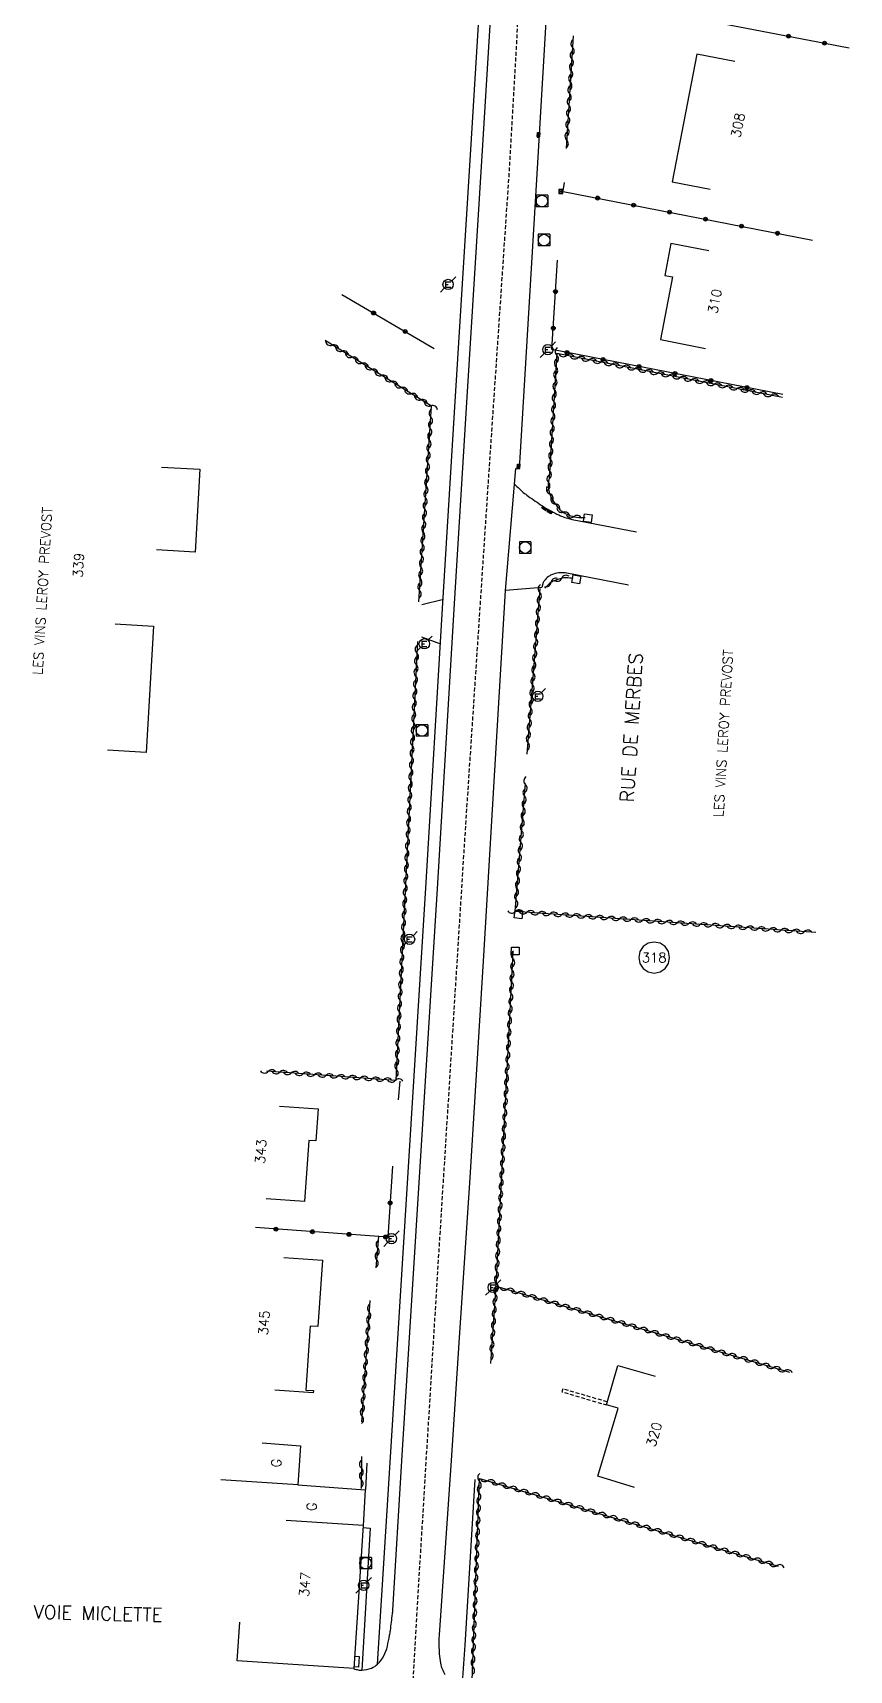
# Model space of a CAD drawing. Header units: millimetres. Extents: x 136000 to 137000, y 120000 to 121000.
# Drawn here: x 136036.2 to 136142, y 120205.9 to 120417.9 of the extents above; entities that cross this region are included whole.
import ezdxf
from ezdxf.enums import TextEntityAlignment as Align

# ---------------------------------------------------------------- set-up
doc = ezdxf.new("R2010")
doc.units = ezdxf.units.MM
doc.linetypes.add('DASHED', pattern=[0.75, 0.5, -0.25])
doc.layers.get('0').update_dxf_attribs({"linetype": 'CONTINUOUS'})
for name, color, linetype in [('W0001', 6, 'DASHED'), ('W0008', 7, 'CONTINUOUS'), ('W0100', 7, 'CONTINUOUS'), ('W0112', 1, 'DASHED'), ('W0310', 3, 'CONTINUOUS'), ('W0322', 7, 'CONTINUOUS'), ('W0330', 7, 'CONTINUOUS'), ('W0400', 7, 'CONTINUOUS'), ('W0420', 7, 'CONTINUOUS'), ('W0471', 7, 'CONTINUOUS'), ('W0984', 7, 'CONTINUOUS'), ('W0989', 7, 'CONTINUOUS'), ('W0991', 7, 'CONTINUOUS'), ('W1102', 7, 'CONTINUOUS')]:
    doc.layers.add(name, color=color, linetype=linetype)
doc.styles.get("Standard").update_dxf_attribs({"font": 'romans.shx', "width": 0.85})

# ---------------------------------------------------------------- blocks, each defined once
blk = doc.blocks.new('T420')
for p, q in [((0.75, 0.75), (-0.75, 0.75)), ((-0.75, 0.75), (-0.75, -0.75)), ((0.75, 0.75), (0.75, -0.75)), ((0.75, -0.75), (-0.75, -0.75))]:
    blk.add_line(p, q)
blk.add_ellipse((0, 0), major_axis=(-0.53, 0.53), ratio=1, start_param=3.926991, end_param=10.210176)
blk = doc.blocks.new('T471')
for p, q in [((-0.333334, 0.333334), (-0.333334, -0.333334)), ((-0.333334, 0.333334), (0.333334, 0.333334)), ((-0.333334, 0), (0, 0)), ((0.500001, 0.500001), (1.000002, 1.000002)), ((-0.500001, -0.500001), (-1.000002, -1.000002)), ((-0.333334, -0.333334), (0.333334, -0.333334))]:
    blk.add_line(p, q)
blk.add_ellipse((0, 0), major_axis=(0.471405, 0.471405), ratio=1, start_param=5.4977871438, end_param=11.780972451)
blk = doc.blocks.new('t112o')
at = {"color": 0, "linetype": 'Continuous'}
for p, q in [((-0.5, 0.5), (0.5, 0.5)), ((-0.5, -0.5), (-0.5, 0.5)), ((0.5, 0.5), (0.5, -0.5)), ((0.5, -0.5), (-0.5, -0.5))]:
    blk.add_line(p, q, dxfattribs=at)
blk = doc.blocks.new('T400')
for p, q in [((-0.15, 0.3), (0.15, 0.3)), ((-0.15, -0.25), (-0.15, 0.3)), ((-0.15, 0.15), (0.15, 0.15)), ((-0.15, 0), (0.15, 0)), ((0.15, 0.3), (0.15, -0.25)), ((-0.15, -0.15), (0.15, -0.15)), ((-0.15, -0.25), (-0.15, -0.3)), ((-0.15, -0.3), (0.15, -0.3)), ((0.15, -0.3), (0.15, -0.25))]:
    blk.add_line(p, q)
blk = doc.blocks.new('t330o')
at = {"color": 0, "linetype": 'Continuous'}
for p, q in [((0.25, -0.25), (-0.25, 0.25)), ((-0.25, -0.25), (0.25, 0.25)), ((-0.25, 0.25), (-0.25, -0.25)), ((0.25, 0.25), (-0.25, 0.25)), ((0.25, -0.25), (0.25, 0.25)), ((-0.25, -0.25), (0.25, -0.25)), ((-0.25, -0.25), (-0.25, -0.25))]:
    blk.add_line(p, q, dxfattribs=at)
blk = doc.blocks.new('t322o')
at = {"color": 0, "linetype": 'Continuous'}
for radius in [0.25, 0.15]:
    blk.add_circle((0, 0), radius, dxfattribs=at)
blk = doc.blocks.new('t310o')
at = {"color": 0, "linetype": 'Continuous'}
for centre, start, end in [((-0.5, 0.38), 216.8699, 323.1304), ((0.5, -0.37), 36.8699, 143.1303)]:
    blk.add_arc(centre, 0.625, start, end, dxfattribs=at)

msp = doc.modelspace()

# ---------------------------------------------------------------- linework, layer by layer
at = {"layer": 'W0001', "flags": 128}
msp.add_lwpolyline([(136098.78, 120593.75), (136101.98, 120534.75), (136102.22, 120528.55), (136102.62, 120512.68), (136102.78, 120501.56), (136102.54, 120489.26), (136102.22, 120476.63), (136101.59, 120463.14), (136100.15, 120439.16), (136097.93, 120400.26), (136095.23, 120360.26), (136092.21, 120314.49), (136088.63, 120257.41), (136085.93, 120213.04), (136084.66, 120189.86), (136081.4, 120135.03), (136078.94, 120085.72), (136076.39, 120037.14), (136074.47, 120000)], dxfattribs=at)
at = {"layer": 'W0008', "flags": 128}
for points in [[(136080.89, 120206.7), (136082.49, 120232.79), (136087.18, 120307.88), (136089.31, 120343.38), (136090.86, 120368.75), (136093.03, 120404.17), (136094.8, 120433.11), (136097.03, 120474.09, 0.000493), (136097.21, 120482.24, 0.000797), (136097.31, 120487.3, 0.00001), (136097.46, 120495.36, 0.000258), (136097.47, 120495.68, 0.004779), (136097.52, 120503.2, 0.003052), (136097.43, 120515.01, 0.003399), (136097.17, 120527.36, 0.004315), (136096.82, 120537.08, 0.000598), (136096.44, 120545.34, 0.00179), (136096.3, 120548.09), (136095.34, 120565.4), (136094.42, 120580.73), (136092.61, 120611.39)], [(136077.81, 120206.1, 0.043358), (136078.38, 120205.94, 0.057434), (136078.83, 120205.91, 0.079671), (136080.08, 120206.17, 0.104476), (136080.89, 120206.7, 0.072449), (136081.69, 120207.76, 0.072863), (136082.15, 120209, 0.005935), (136082.44, 120210.42, 0.013647), (136082.54, 120211.05, 0.003227), (136082.81, 120213.19, 0.014409), (136082.85, 120213.68), (136084.02, 120233), (136084.02, 120233), (136088.69, 120307.79), (136090.82, 120343.29), (136092.37, 120368.65), (136094.54, 120404.08), (136096.31, 120433.03)], [(136089.63, 120205.3, -0.044423), (136089.29, 120206.03, -0.0409), (136089.07, 120206.81, -0.026961), (136088.91, 120208.02, -0.020738), (136088.84, 120209.79, -0.053765), (136088.92, 120210.47), (136090.44, 120233.05), (136091.46, 120248.28), (136092.88, 120269.65), (136094.69, 120299.13), (136097.43, 120345.69), (136098.8, 120361.49), (136099.28, 120361.46), (136101.7, 120401.83), (136102.89, 120422.36)], [(136098.67, 120359.41, 0.013321), (136099.76, 120358.41, 0.024744), (136100.39, 120357.92, 0.00652), (136102.23, 120356.65, 0.017515), (136102.94, 120356.21, 0.031836), (136104.84, 120355.28, 0.051036), (136106.1, 120354.9), (136114.4, 120353.31)], [(136113.4, 120346.41), (136105.19, 120347.97, 0.070693), (136104.56, 120348, 0.047972), (136103.65, 120347.83, 0.079216), (136103.18, 120347.61, 0.052549), (136102.58, 120347.1, 0.090821), (136102.34, 120346.72), (136102.17, 120346.11), (136097.43, 120345.69)]]:
    msp.add_lwpolyline(points, format="xyb", dxfattribs=at)
for points in [[(136089.43, 120344.54), (136086.6, 120343.84)], [(136086.57, 120339.69), (136089.04, 120338.78)], [(136113.89, 120191.76), (136101.71, 120197.93), (136092.11, 120203.69), (136091.89, 120204.31), (136092.21, 120209.14), (136093.54, 120230.59)], [(136078.98, 120224.37), (136079.93, 120224.31), (136078.83, 120205.91)], [(136077.91, 120207.72), (136078.49, 120207.68), (136078.39, 120206.29), (136077.82, 120206.32)]]:
    msp.add_lwpolyline(points, dxfattribs=at)
at = {"layer": 'W0100', "flags": 128}
for points in [[(136127.15, 120414.2), (136122.24, 120415.14), (136119.05, 120398.61), (136123.95, 120397.66)], [(136123.79, 120389.66), (136118.88, 120390.62), (136118.07, 120386.49), (136118.07, 120386.49), (136119.1, 120386.3), (136117.51, 120378.18), (136123.36, 120377.04)], [(136052.88, 120361.69), (136057.87, 120361.39), (136057.23, 120350.68), (136052.24, 120350.97)], [(136046.88, 120341.38), (136051.87, 120341.08), (136050.9, 120324.73), (136045.91, 120325.03)], [(136068.19, 120278.94), (136073.17, 120278.58), (136072.88, 120274.43), (136072.88, 120274.43), (136071.98, 120274.49), (136071.41, 120266.6), (136066.43, 120266.95)], [(136068.75, 120259.32), (136073.74, 120258.97), (136073.14, 120250.38), (136072.14, 120250.45), (136072.09, 120249.84), (136071.57, 120242.17), (136072.57, 120242.1), (136072.55, 120241.8), (136067.56, 120242.15)], [(136114.18, 120229.57), (136109.39, 120231.02), (136112.06, 120239.82), (136110.53, 120240.27), (136110.53, 120240.27), (136112.02, 120245.36), (136116.82, 120243.95)], [(136065.93, 120235.34), (136070.91, 120234.97), (136070.54, 120229.9), (136079.28, 120229.27), (136079, 120224.62), (136077.81, 120206.1), (136062.7, 120207.12), (136063.04, 120212.11)]]:
    msp.add_lwpolyline(points, dxfattribs=at)
at = {"layer": 'W0112', "flags": 128}
msp.add_lwpolyline([(136110.64, 120240.63), (136104.87, 120242.33), (136104.76, 120241.94), (136110.52, 120240.25)], dxfattribs=at)
at = {"layer": 'W0310', "flags": 128}
for points in [[(136106.22, 120417.52), (136105.3, 120402.94)], [(136105.05, 120398.53), (136104.89, 120397.43)], [(136086.22, 120344.23), (136087.88, 120369.55), (136074.08, 120378.05)], [(136100.24, 120324.52), (136101.93, 120345.98)], [(136086.03, 120339.11), (136083.25, 120282.26), (136066.5, 120283.46)], [(136137.64, 120301.41), (136098.71, 120304.14), (136100.06, 120320.69)], [(136095.54, 120245.59), (136096.22, 120255.64), (136098.46, 120298.86)], [(136081, 120262.06), (136080.67, 120258.01)], [(136096.22, 120255.64), (136134.26, 120244.47)], [(136079.88, 120253.78), (136078.8, 120238.05)], [(136078.79, 120233.57), (136078.75, 120229.41)], [(136093.11, 120203.37), (136094.1, 120230.74), (136132.78, 120219.38)]]:
    msp.add_lwpolyline(points, dxfattribs=at)
for points in [[(136133.32, 120370.68), (136104.1, 120376.38), (136103.11, 120360.26, 0.058137), (136102.99, 120359.26, 0.07301), (136103.09, 120358.47, 0.056808), (136103.42, 120357.67, 0.036611), (136104.16, 120356.56, 0.137372), (136105.59, 120355.48, 0.11188), (136107.76, 120355.16)], [(136106.21, 120347.23, 0.053461), (136105.31, 120347.35, 0.076562), (136104.68, 120347.27, 0.020955), (136104.06, 120347.07, 0.023166), (136103.51, 120346.83, 0.062905), (136103.06, 120346.54, 0.043459), (136102.53, 120345.99)]]:
    msp.add_lwpolyline(points, format="xyb", dxfattribs=at)
at = {"layer": 'W0322', "flags": 128}
for points in [[(136106.12, 120422.87), (136141.98, 120415.95)], [(136104.71, 120397.42), (136137.22, 120391.08)], [(136133.39, 120371.06), (136103.47, 120376.9), (136104.17, 120388.49)], [(136076.26, 120384.03), (136088.22, 120377.02)], [(136083.78, 120282.15), (136083.55, 120279.76)], [(136082.81, 120271.15), (136082.22, 120261.97), (136065.05, 120263.2)], [(136079.49, 120232.72), (136079.3, 120229.29)]]:
    msp.add_lwpolyline(points, dxfattribs=at)
at = {"layer": 'W1102', "flags": 128}
msp.add_lwpolyline([(136118.71, 120298.17), (136118.56, 120298.94), (136118.13, 120299.59), (136117.48, 120300.02), (136116.71, 120300.17), (136115.95, 120300.02), (136115.3, 120299.59), (136114.86, 120298.94), (136114.71, 120298.17), (136114.86, 120297.41), (136115.3, 120296.76), (136115.95, 120296.33), (136116.71, 120296.17), (136117.48, 120296.33), (136118.13, 120296.76), (136118.56, 120297.41)], close=True, dxfattribs=at)
for points in [[(136070.54, 120229.9), (136060.56, 120230.54)], [(136079, 120224.62), (136069.02, 120225.26)]]:
    msp.add_lwpolyline(points, dxfattribs=at)

# ---------------------------------------------------------------- block references
at = {"layer": 'W0112'}
for p, rotation in [((136108.11, 120355.07), 351.5943369627466), ((136106.63, 120347.14), 169.7572394510642), ((136099.13, 120303.76), 352.7221667143589), ((136098.72, 120299.02), 178.1927926527135)]:
    msp.add_blockref('t112o', p, dxfattribs=dict(at, rotation=rotation))
at = {"layer": 'W0310'}
for p, rotation in [((136106.03, 120414.53), 266.3986305306142), ((136106.13, 120416.02), 266.3986305306142), ((136105.94, 120413.03), 266.3986305306142), ((136105.75, 120410.04), 266.3986305306142), ((136105.84, 120411.53), 266.3986305306142), ((136105.66, 120408.54), 266.3986305306142), ((136105.47, 120405.55), 266.3986305306142), ((136105.56, 120407.04), 266.3986305306142), ((136105.37, 120404.05), 266.3986305306142), ((136075, 120377.48), 148.394407577831), ((136076.28, 120376.69), 148.394407577831), ((136104.09, 120376.15), 266.4985464271394), ((136077.56, 120375.9), 148.394407577831), ((136078.84, 120375.12), 148.394407577831), ((136080.11, 120374.33), 148.394407577831), ((136103.99, 120374.66), 266.4985464271394), ((136105.35, 120376.14), 168.9564798333621), ((136106.82, 120375.85), 168.9564798333621), ((136108.29, 120375.57), 168.9564798333621), ((136109.76, 120375.28), 168.9564798333621), ((136111.23, 120374.99), 168.9564798333621), ((136112.71, 120374.7), 168.9564798333621), ((136114.18, 120374.42), 168.9564798333621), ((136081.39, 120373.55), 148.394407577831), ((136082.67, 120372.76), 148.394407577831), ((136083.95, 120371.97), 148.394407577831), ((136103.81, 120371.66), 266.4985464271394), ((136103.9, 120373.16), 266.4985464271394), ((136115.65, 120374.13), 168.9564798333621), ((136117.12, 120373.84), 168.9564798333621), ((136118.6, 120373.55), 168.9564798333621), ((136120.07, 120373.27), 168.9564798333621), ((136121.54, 120372.98), 168.9564798333621), ((136123.01, 120372.69), 168.9564798333621), ((136124.48, 120372.4), 168.9564798333621), ((136085.22, 120371.19), 148.394407577831), ((136086.5, 120370.4), 148.394407577831), ((136103.72, 120370.16), 266.4985464271394), ((136125.96, 120372.12), 168.9564798333621), ((136127.43, 120371.83), 168.9564798333621), ((136128.9, 120371.54), 168.9564798333621), ((136130.37, 120371.26), 168.9564798333621), ((136131.85, 120370.97), 168.9564798333621), ((136087.78, 120369.62), 148.394407577831), ((136087.79, 120368.17), 86.25450306113407), ((136103.63, 120368.67), 266.4985464271394), ((136087.69, 120366.68), 86.25450306113407), ((136103.44, 120365.67), 266.4985464271394), ((136103.54, 120367.17), 266.4985464271394), ((136087.49, 120363.68), 86.25450306113407), ((136087.59, 120365.18), 86.25450306113407), ((136103.35, 120364.18), 266.4985464271394), ((136087.4, 120362.19), 86.25450306113407), ((136103.17, 120361.18), 266.4985464271394), ((136103.26, 120362.68), 266.4985464271394), ((136087.2, 120359.19), 86.25450306113407), ((136087.3, 120360.69), 86.25450306113407), ((136103.01, 120359.69), 263.649389467276), ((136087.1, 120357.7), 86.25450306113407), ((136103.18, 120358.22), 290.0958926261791), ((136103.9, 120356.91), 304.7380207574184), ((136086.91, 120354.7), 86.25450306113407), ((136087, 120356.2), 86.25450306113407), ((136104.93, 120355.83), 325.8371767538878), ((136106.31, 120355.26), 347.4284968682791), ((136086.81, 120353.21), 86.25450306113407), ((136086.71, 120351.71), 86.25450306113407), ((136086.51, 120348.72), 86.25450306113407), ((136086.61, 120350.21), 86.25450306113407), ((136086.42, 120347.22), 86.25450306113407), ((136103.34, 120346.74), 211.3257342632241), ((136104.73, 120347.29), 194.7426330370557), ((136086.32, 120345.72), 86.25450306113407), ((136101.89, 120345.45), 85.50884640902137), ((136101.65, 120342.46), 85.50884640902137), ((136101.77, 120343.96), 85.50884640902137), ((136101.54, 120340.97), 85.50884640902137), ((136101.3, 120337.98), 85.50884640902137), ((136101.42, 120339.47), 85.50884640902137), ((136085.89, 120336.11), 267.2000686397367), ((136085.96, 120337.61), 267.2000686397367), ((136101.18, 120336.48), 85.50884640902137), ((136085.81, 120334.61), 267.2000686397367), ((136100.95, 120333.49), 85.50884640902137), ((136101.07, 120334.99), 85.50884640902137), ((136085.67, 120331.62), 267.2000686397367), ((136085.74, 120333.11), 267.2000686397367), ((136100.83, 120331.99), 85.50884640902137), ((136085.59, 120330.12), 267.2000686397367), ((136100.71, 120330.5), 85.50884640902137), ((136085.45, 120327.12), 267.2000686397367), ((136085.52, 120328.62), 267.2000686397367), ((136100.48, 120327.51), 85.50884640902137), ((136100.6, 120329), 85.50884640902137), ((136085.37, 120325.62), 267.2000686397367), ((136100.36, 120326.01), 85.50884640902137), ((136085.3, 120324.13), 267.2000686397367), ((136085.15, 120321.13), 267.2000686397367), ((136085.23, 120322.63), 267.2000686397367), ((136085.08, 120319.63), 267.2000686397367), ((136099.93, 120319.07), 85.31575751221652), ((136100.05, 120320.56), 85.31575751221652), ((136084.93, 120316.63), 267.2000686397367), ((136085.01, 120318.13), 267.2000686397367), ((136099.81, 120317.57), 85.31575751221652), ((136084.86, 120315.14), 267.2000686397367), ((136099.56, 120314.58), 85.31575751221652), ((136099.68, 120316.08), 85.31575751221652), ((136084.79, 120313.64), 267.2000686397367), ((136099.44, 120313.09), 85.31575751221652), ((136084.64, 120310.64), 267.2000686397367), ((136084.71, 120312.14), 267.2000686397367), ((136099.19, 120310.1), 85.31575751221652), ((136099.32, 120311.59), 85.31575751221652), ((136084.57, 120309.14), 267.2000686397367), ((136099.07, 120308.6), 85.31575751221652), ((136084.42, 120306.15), 267.2000686397367), ((136084.49, 120307.64), 267.2000686397367), ((136098.95, 120307.11), 85.31575751221652), ((136084.35, 120304.65), 267.2000686397367), ((136098.83, 120305.61), 85.31575751221652), ((136084.2, 120301.65), 267.2000686397367), ((136084.27, 120303.15), 267.2000686397367), ((136098.73, 120304.14), 175.9841557201853), ((136100.23, 120304.04), 175.9841557201853), ((136101.73, 120303.93), 175.9841557201853), ((136103.22, 120303.83), 175.9841557201853), ((136104.72, 120303.72), 175.9841557201853), ((136106.21, 120303.62), 175.9841557201853), ((136107.71, 120303.51), 175.9841557201853), ((136109.21, 120303.41), 175.9841557201853), ((136110.7, 120303.3), 175.9841557201853), ((136112.2, 120303.2), 175.9841557201853), ((136113.7, 120303.09), 175.9841557201853), ((136115.19, 120302.99), 175.9841557201853), ((136116.69, 120302.88), 175.9841557201853), ((136118.19, 120302.78), 175.9841557201853), ((136119.68, 120302.67), 175.9841557201853), ((136121.18, 120302.57), 175.9841557201853), ((136122.67, 120302.46), 175.9841557201853), ((136124.17, 120302.36), 175.9841557201853), ((136084.13, 120300.15), 267.2000686397367), ((136125.67, 120302.25), 175.9841557201853), ((136127.16, 120302.15), 175.9841557201853), ((136128.66, 120302.04), 175.9841557201853), ((136130.16, 120301.94), 175.9841557201853), ((136131.65, 120301.83), 175.9841557201853), ((136133.15, 120301.73), 175.9841557201853), ((136134.64, 120301.62), 175.9841557201853), ((136136.14, 120301.52), 175.9841557201853), ((136084.05, 120298.66), 267.2000686397367), ((136098.42, 120298.01), 87.03430691235906), ((136083.91, 120295.66), 267.2000686397367), ((136083.98, 120297.16), 267.2000686397367), ((136098.34, 120296.51), 87.03430691235906), ((136083.83, 120294.16), 267.2000686397367), ((136098.19, 120293.52), 87.03430691235906), ((136098.26, 120295.01), 87.03430691235906), ((136083.69, 120291.16), 267.2000686397367), ((136083.76, 120292.66), 267.2000686397367), ((136098.11, 120292.02), 87.03430691235906), ((136083.62, 120289.67), 267.2000686397367), ((136097.95, 120289.02), 87.03430691235906), ((136098.03, 120290.52), 87.03430691235906), ((136083.54, 120288.17), 267.2000686397367), ((136097.88, 120287.52), 87.03430691235906), ((136083.4, 120285.17), 267.2000686397367), ((136083.47, 120286.67), 267.2000686397367), ((136097.8, 120286.03), 87.03430691235906), ((136066.71, 120283.44), 175.9050535247244), ((136068.21, 120283.34), 175.9050535247244), ((136069.7, 120283.23), 175.9050535247244), ((136083.32, 120283.67), 267.2000686397367), ((136097.64, 120283.03), 87.03430691235906), ((136097.72, 120284.53), 87.03430691235906), ((136071.2, 120283.12), 175.9050535247244), ((136072.7, 120283.01), 175.9050535247244), ((136074.19, 120282.91), 175.9050535247244), ((136075.69, 120282.8), 175.9050535247244), ((136077.18, 120282.69), 175.9050535247244), ((136078.68, 120282.59), 175.9050535247244), ((136080.18, 120282.48), 175.9050535247244), ((136081.67, 120282.37), 175.9050535247244), ((136083.17, 120282.26), 175.9050535247244), ((136097.56, 120281.53), 87.03430691235906), ((136097.41, 120278.54), 87.03430691235906), ((136097.49, 120280.03), 87.03430691235906), ((136097.33, 120277.04), 87.03430691235906), ((136097.18, 120274.04), 87.03430691235906), ((136097.25, 120275.54), 87.03430691235906), ((136097.1, 120272.54), 87.03430691235906), ((136097.02, 120271.05), 87.03430691235906), ((136096.87, 120268.05), 87.03430691235906), ((136096.94, 120269.55), 87.03430691235906), ((136096.79, 120266.55), 87.03430691235906), ((136096.63, 120263.56), 87.03430691235906), ((136096.71, 120265.05), 87.03430691235906), ((136096.56, 120262.06), 87.03430691235906), ((136080.88, 120260.56), 265.4106322968473), ((136096.48, 120260.56), 87.03430691235906), ((136080.76, 120259.07), 265.4106322968473), ((136096.32, 120257.56), 87.03430691235906), ((136096.4, 120259.06), 87.03430691235906), ((136096.25, 120256.07), 87.03430691235906), ((136096.05, 120253.07), 86.1225511423815), ((136096.15, 120254.57), 86.1225511423815), ((136097.66, 120255.22), 343.6396682137549), ((136099.1, 120254.8), 343.6396682137549), ((136100.54, 120254.37), 343.6396682137549), ((136101.98, 120253.95), 343.6396682137549), ((136103.42, 120253.53), 343.6396682137549), ((136079.67, 120250.79), 266.0550304968364), ((136079.78, 120252.29), 266.0550304968364), ((136095.95, 120251.58), 86.1225511423815), ((136104.86, 120253.11), 343.6396682137549), ((136106.3, 120252.68), 343.6396682137549), ((136107.74, 120252.26), 343.6396682137549), ((136109.18, 120251.84), 343.6396682137549), ((136110.62, 120251.42), 343.6396682137549), ((136079.57, 120249.29), 266.0550304968364), ((136095.75, 120248.58), 86.1225511423815), ((136095.85, 120250.08), 86.1225511423815), ((136112.06, 120250.99), 343.6396682137549), ((136113.49, 120250.57), 343.6396682137549), ((136114.93, 120250.15), 343.6396682137549), ((136116.37, 120249.73), 343.6396682137549), ((136117.81, 120249.3), 343.6396682137549), ((136079.47, 120247.8), 266.0550304968364), ((136095.64, 120247.09), 86.1225511423815), ((136119.25, 120248.88), 343.6396682137549), ((136120.69, 120248.46), 343.6396682137549), ((136122.13, 120248.04), 343.6396682137549), ((136123.57, 120247.61), 343.6396682137549), ((136125.01, 120247.19), 343.6396682137549), ((136079.26, 120244.8), 266.0550304968364), ((136079.36, 120246.3), 266.0550304968364), ((136126.45, 120246.77), 343.6396682137549), ((136127.89, 120246.35), 343.6396682137549), ((136129.33, 120245.92), 343.6396682137549), ((136130.77, 120245.5), 343.6396682137549), ((136132.2, 120245.08), 343.6396682137549), ((136079.16, 120243.31), 266.0550304968364), ((136133.64, 120244.66), 343.6396682137549), ((136078.95, 120240.31), 266.0550304968364), ((136079.05, 120241.81), 266.0550304968364), ((136078.85, 120238.82), 266.0550304968364), ((136078.77, 120232.07), 269.3743331111774), ((136078.76, 120230.57), 269.3743331111774), ((136094.09, 120230.35), 87.92746664650595), ((136095.16, 120230.43), 343.6396682137336), ((136096.6, 120230), 343.6396682137336), ((136094.03, 120228.85), 87.92746664650595), ((136098.04, 120229.58), 343.6396682137336), ((136099.48, 120229.16), 343.6396682137336), ((136100.92, 120228.74), 343.6396682137336), ((136102.36, 120228.31), 343.6396682137336), ((136103.8, 120227.89), 343.6396682137336), ((136093.92, 120225.85), 87.92746664650595), ((136093.98, 120227.35), 87.92746664650595), ((136105.24, 120227.47), 343.6396682137336), ((136106.68, 120227.05), 343.6396682137336), ((136108.12, 120226.62), 343.6396682137336), ((136109.56, 120226.2), 343.6396682137336), ((136111, 120225.78), 343.6396682137336), ((136093.87, 120224.35), 87.92746664650595), ((136112.44, 120225.36), 343.6396682137336), ((136113.87, 120224.93), 343.6396682137336), ((136115.31, 120224.51), 343.6396682137336), ((136116.75, 120224.09), 343.6396682137336), ((136118.19, 120223.67), 343.6396682137336), ((136093.76, 120221.35), 87.92746664650595), ((136093.82, 120222.85), 87.92746664650595), ((136119.63, 120223.24), 343.6396682137336), ((136121.07, 120222.82), 343.6396682137336), ((136122.51, 120222.4), 343.6396682137336), ((136123.95, 120221.98), 343.6396682137336), ((136125.39, 120221.55), 343.6396682137336), ((136093.71, 120219.85), 87.92746664650595), ((136126.83, 120221.13), 343.6396682137336), ((136128.27, 120220.71), 343.6396682137336), ((136129.71, 120220.29), 343.6396682137336), ((136131.15, 120219.86), 343.6396682137336), ((136132.58, 120219.44), 343.6396682137336), ((136093.6, 120216.86), 87.92746664650595), ((136093.65, 120218.36), 87.92746664650595), ((136093.54, 120215.36), 87.92746664650595), ((136093.49, 120213.86), 87.92746664650595), ((136093.38, 120210.86), 87.92746664650595), ((136093.44, 120212.36), 87.92746664650595), ((136093.33, 120209.36), 87.92746664650595), ((136093.22, 120206.36), 87.92746664650595), ((136093.27, 120207.86), 87.92746664650595)]:
    msp.add_blockref('t310o', p, dxfattribs=dict(at, rotation=rotation))
at = {"layer": 'W0322'}
for p, rotation in [((136134.11, 120417.47), 349.0734358177203), ((136138.77, 120416.57), 349.0734358177203), ((136109.38, 120396.51), 348.9564798333626), ((136114.04, 120395.6), 348.9564798333626), ((136118.7, 120394.69), 348.9564798333626), ((136123.36, 120393.78), 348.9564798333626), ((136128.02, 120392.87), 348.9564798333626), ((136132.69, 120391.96), 348.9564798333626), ((136103.92, 120384.4), 86.52746839341351), ((136080.36, 120381.63), 329.6073390903465), ((136084.45, 120379.23), 329.6073390903465), ((136103.64, 120379.66), 86.52746839341351), ((136105.42, 120376.52), 168.9564798333521), ((136110.08, 120375.61), 168.9564798333521), ((136114.74, 120374.7), 168.9564798333521), ((136119.41, 120373.79), 168.9564798333521), ((136124.07, 120372.88), 168.9564798333521), ((136128.73, 120371.97), 168.9564798333521), ((136082.51, 120266.4), 266.3578299013629), ((136067.71, 120263.01), 175.9050535247353), ((136072.44, 120262.67), 175.9050535247353), ((136077.18, 120262.33), 175.9050535247353), ((136081.92, 120261.99), 175.9050535247353)]:
    msp.add_blockref('t322o', p, dxfattribs=dict(at, rotation=rotation))
at = {"layer": 'W0330'}
msp.add_blockref('t330o', (136104.61, 120397.37), dxfattribs=at)
at = {"layer": 'W0400'}
for p, rotation in [((136101.72, 120404.71), 357.0198456611477), ((136099.14, 120361.77), 356.5592348397945), ((136102.48, 120356.31), 57.57395597343444), ((136103.14, 120355.92), 240.9346450767551)]:
    msp.add_blockref('T400', p, dxfattribs=dict(at, rotation=rotation))
at = {"layer": 'W0420'}
for p in [(136102.17, 120396.13), (136102.44, 120391.07), (136100, 120351.26), (136086.63, 120327.57), (136079.32, 120219.76)]:
    msp.add_blockref('T420', p, dxfattribs=at)
at = {"layer": 'W0471'}
for p in [(136090.02, 120385.33), (136102.94, 120376.89), (136086.94, 120338.8), (136101.63, 120332), (136085.02, 120300.54), (136082.67, 120261.78), (136095.86, 120255.45), (136079.07, 120216.89)]:
    msp.add_blockref('T471', p, dxfattribs=at)

# ---------------------------------------------------------------- texts
at = {"layer": 'W0984'}
for p in [(136037.46, 120345.63), (136125.67, 120327.19)]:
    msp.add_text('LES VINS LEROY PREVOST', height=1.25, rotation=86.602, dxfattribs=at).set_placement(p, align=Align.MIDDLE)
at = {"layer": 'W0989'}
for s, rotation, p in [('RUE DE MERBES', 86.5701, (136113.76, 120327.96)), ('VOIE MICLETTE', 358.5846, (136044.66, 120213.26))]:
    msp.add_text(s, height=1.75, rotation=rotation, dxfattribs=at).set_placement(p, align=Align.MIDDLE)
at = {"layer": 'W0991'}
for s, rotation, p in [('308', 78.9565, (136127.55, 120405.94)), ('310', 78.9565, (136124.56, 120383.16)), ('339', 86.602, (136042.13, 120348.97)), ('343', 85.9051, (136065.76, 120273.06)), ('345', 85.9051, (136066.17, 120250.87)), ('320', 73.6397, (136116.69, 120236.42)), ('G', 85.9051, (136067.76, 120232.71)), ('G', 85.9051, (136072.34, 120227.06)), ('347', 85.9051, (136071.46, 120217.01))]:
    msp.add_text(s, height=1.25, rotation=rotation, dxfattribs=at).set_placement(p, align=Align.MIDDLE)
msp.add_text('318', height=1.25, dxfattribs=at).set_placement((136116.71, 120298.17), align=Align.MIDDLE)

doc.saveas('drawing.dxf')
